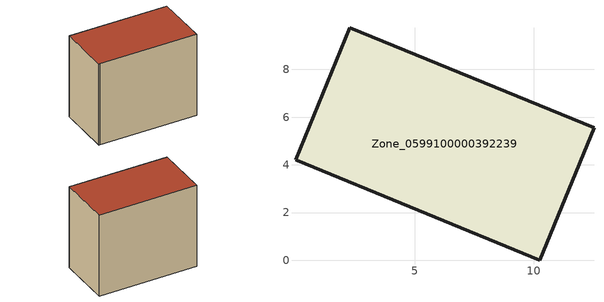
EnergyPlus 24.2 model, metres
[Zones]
Zone_0599100000392239
 floor ground (C_G): 0.06,4.2 0.01,4.22 2.27,9.75 12.52,5.55 10.25,0 z0
 wall outside (C_F): 10.25,0 12.52,5.55 2.27,9.75 0.01,4.22 0.06,4.2 10.25,0 z0:9.46
 roof outside (C_R): 0.01,4.22 0.06,4.2 10.25,0 12.52,5.55 2.27,9.75 z9.46
[BUILDING]
Pand.0599100000392239: North Axis=0; Terrain=City; Loads Convergence Tolerance Value=0.04; Temperature Convergence Tolerance Value=0.4; Solar Distribution=FullExterior; Maximum Number of Warmup Days=25; Minimum Number of Warmup Days=1
[Site:Location]
Rotterdam.The.Hague.AP_ZH_NLD Design_Conditions: Latitude=51.96; Longitude=4.45; Time Zone=1; Elevation=-4.5
[SITE:GROUNDTEMPERATURE:BUILDINGSURFACE]
18, 18, 18, 18, 18, 18, 18, 18, 18, 18, 18, 18
[MATERIAL] Thermal Absorptance=0.9; Solar Absorptance=0.7; Visible Absorptance=0.7
Name | Roughness | Thickness | Conductivity | Density | Specific Heat
G.TI.1992-2005 | MediumSmooth | 0.15 | 0.06 | 540 | 1210
F.TI.1992-2005 | Rough | 0.3 | 0.12 | 1920 | 840
R.TI.1992-2005 | MediumRough | 0.2 | 0.08 | 1500 | 1000
[CONSTRUCTION]
C_G: G.TI.1992-2005
C_F: F.TI.1992-2005
C_R: R.TI.1992-2005
[ZONE]
Zone_0599100000392239: Type=1; Multiplier=1; Ceiling Height=Autocalculate; Volume=Autocalculate; Floor Area=autocalculate; Part of Total Floor Area=Yes
[ZONEINFILTRATION:DESIGNFLOWRATE]
Infil_Zone_0599100000392239: Zone or ZoneList or Space or SpaceList=Zone_0599100000392239; Schedule=AlwaysOn; Design Flow Rate Calculation Method=Flow/Area; Flow Rate per Floor Area=0.0015; Constant Term Coefficient=1; Temperature Term Coefficient=0; Velocity Term Coefficient=0; Velocity Squared Term Coefficient=0
[HVACTEMPLATE:ZONE:IDEALLOADSAIRSYSTEM]
Zone_0599100000392239: Maximum Heating Supply Air Temperature=50; Minimum Cooling Supply Air Temperature=13; Maximum Heating Supply Air Humidity Ratio=0.0156; Minimum Cooling Supply Air Humidity Ratio=0.0077; Heating Limit=NoLimit; Cooling Limit=NoLimit; Dehumidification Control Type=ConstantSensibleHeatRatio; Cooling Sensible Heat Ratio=0.7; Dehumidification Setpoint=60; Humidification Control Type=None; Humidification Setpoint=30; Outdoor Air Method=None; Outdoor Air Flow Rate per Person=0.00944; Outdoor Air Flow Rate per Zone Floor Area=0; Outdoor Air Flow Rate per Zone=0; Demand Controlled Ventilation Type=None; Outdoor Air Economizer Type=NoEconomizer; Heat Recovery Type=None; Sensible Heat Recovery Effectiveness=0.7; Latent Heat Recovery Effectiveness=0.65
[ZONECONTROL:THERMOSTAT]
ThermostatControl_Zone_0599100000392239: Zone or ZoneList=Zone_0599100000392239; Control Type Schedule=DualSetpointControlType; Control 1=Thermostat_Zone_0599100000392239; Temperature Difference Between Cutout And Setpoint=0
[THERMOSTATSETPOINT:DUALSETPOINT]
Thermostat_Zone_0599100000392239: Heating Setpoint Temperature Schedule=HeatingSetpoint_Zone_0599100000392239; Cooling Setpoint Temperature Schedule=CoolingSetpoint_Zone_0599100000392239
[SCHEDULE:COMPACT]
HeatingSetpoint_Zone_0599100000392239: Through: 12/31, For: AllDays, Until: 24:00, 21
CoolingSetpoint_Zone_0599100000392239: Through: 12/31, For: AllDays, Until: 24:00, 24
DualSetpointControlType: Through: 12/31, For: AllDays, Until: 24:00, 4
AlwaysOn: Through: 12/31, For: AllDays, Until: 24:00, 1
